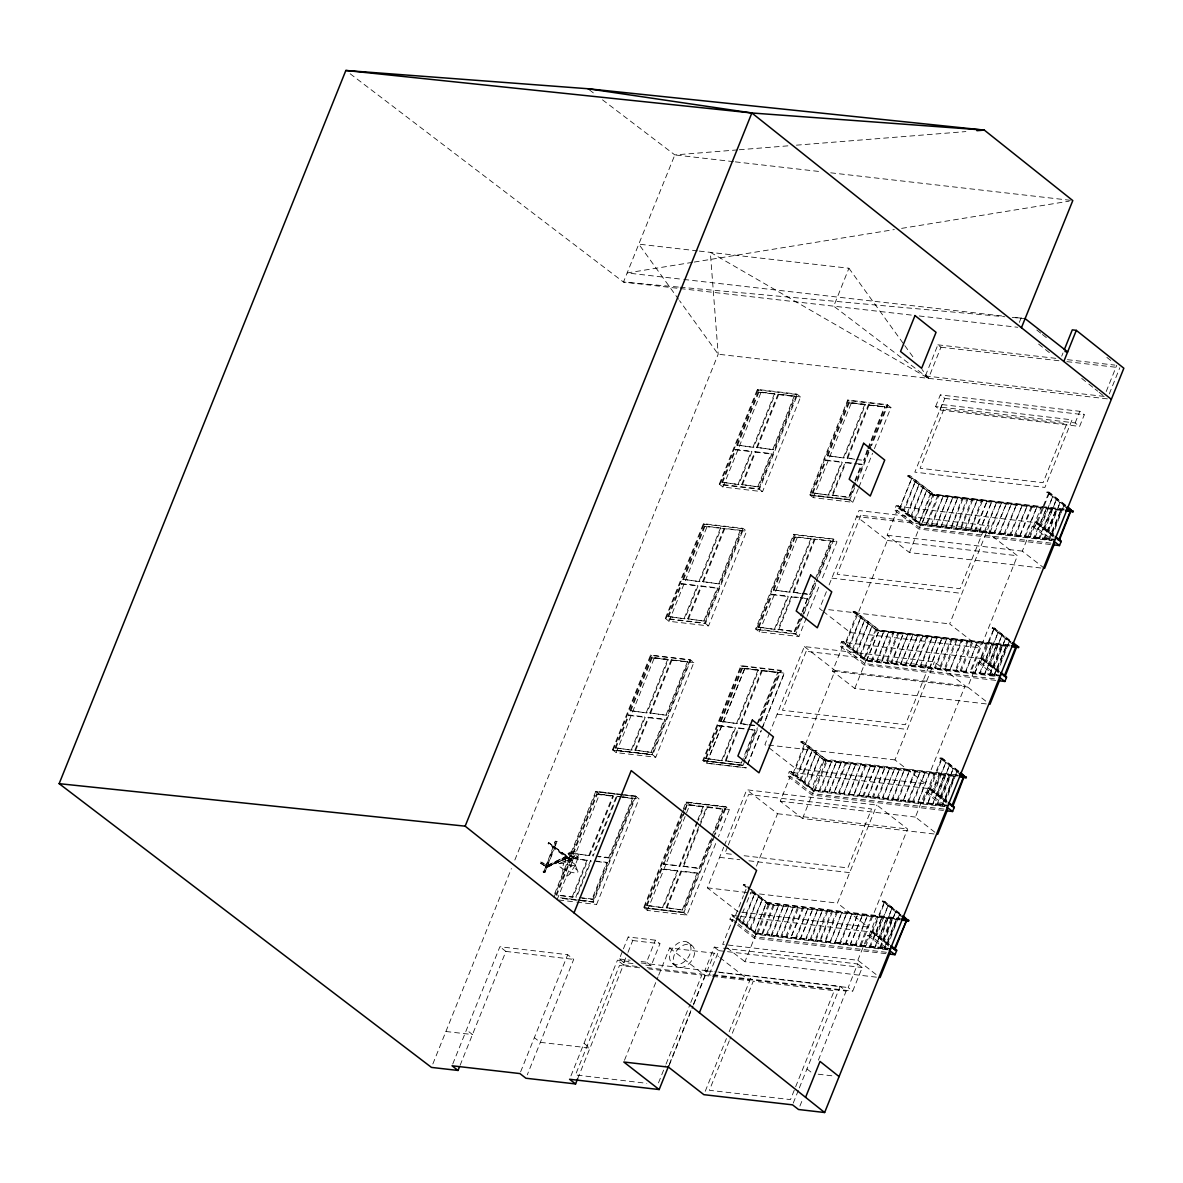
<?xml version="1.0" encoding="UTF-8"?>
<svg xmlns="http://www.w3.org/2000/svg" width="1183" height="1183" viewBox="0 0 1183 1183"><rect width="100%" height="100%" fill="white"/><g stroke="black" fill="none" stroke-linecap="round" stroke-linejoin="round"><path stroke-width="0.75" stroke-dasharray="5 3.75" d="M568.077 853.535C571.3 861.017 584.565 857.217 574.79 851.509C558.79 852.411 576.106 852.662 578.265 857.601M546.043 866.104L566.642 856.61L572.676 860.425L566.642 856.61L565.163 856.817L546.043 866.104L545.555 867.331L566.42 857.793L566.642 856.61L548.557 842.533L548.143 843.568L570.812 861.209L572.261 861.461L572.676 860.425L548.557 842.533M757.712 933.564L769.586 904.019L768.61 903.649L769.586 904.019M762.562 934.141L774.362 904.788L773.371 904.418L774.362 904.788M815.146 790.111L814.333 790.007L815.294 790.318L827.154 760.817L826.222 760.418L827.168 760.773M766.569 934.245L778.828 905.054L767.412 934.703L766.791 934.274M826.163 760.477L814.436 789.904M779.213 905.35L778.237 905.069M771.538 935.147L772.307 935.176L771.346 934.821M819.139 790.599L831.664 761.334L820.13 790.924L819.301 790.747M771.286 934.91L783.782 905.379L772.144 935.028M830.939 761.246L831.93 761.586M867.435 660.07L866.577 659.951L879.058 630.465L866.962 660.247M776.196 935.605L788.529 906.193L776.802 935.797M824.063 791.264L836.396 761.852L824.98 791.501L824.063 791.043L824.758 791.531M878.451 630.391L879.442 630.761M787.922 906.163L788.869 906.518M835.79 761.822L836.736 762.177M872.285 660.913L871.413 660.558L883.952 631.293L872.403 660.883L871.427 660.513M781.046 935.96L793.512 906.814L781.963 936.418L781.046 936.182M828.839 791.738L841.35 762.177L829.579 791.826M883.228 631.249L884.204 631.53M792.773 906.74L793.719 907.095M840.758 762.177L841.69 762.488M876.529 661.327L888.67 631.811L877.209 661.474M785.837 936.699L797.623 907.272L798.629 907.598L797.623 907.272M933.091 494.494L921.587 524.335L934.067 494.864L933.091 494.494L934.082 494.819M876.559 661.267L877.224 661.267M785.837 936.611L786.843 936.921L798.569 907.657M845.549 762.902L834.074 792.566L846.496 763.257L845.49 762.961L846.466 763.212M888.063 631.766L889.054 632.106M881.793 661.977L881.498 661.593M838.54 792.876L850.947 763.567L839.279 792.965M938.77 495.5L937.853 495.263L938.844 495.633L926.807 524.675M893.061 632.033L894.008 632.432L893.061 632.033L881.143 661.741M802.547 907.672L803.553 907.967L790.939 937.439L802.562 907.642L803.508 908.026M850.355 763.493L851.331 763.863M930.917 525.267L943.309 495.899L931.893 525.548L930.977 525.104L931.879 525.518M795.597 937.897L807.93 908.485L796.514 938.119L795.553 937.735L796.366 937.942M843.686 793.601L855.797 764.129L843.656 793.66M942.703 495.825L943.694 496.195M897.764 632.92L898.769 633.216L897.779 632.964L886.037 662.362L886.954 662.51L898.71 633.275M807.338 908.411L808.314 908.781M855.265 764.203L856.181 764.425M936.049 525.932L935.768 525.829M891.598 663.19L890.873 662.776L891.79 663.131L903.354 633.57L890.858 662.731M801.335 938.503L800.388 938.326L812.78 909.047L800.669 938.518M848.773 794.325L860.736 764.499L849.276 794.251M935.975 525.725L948.263 496.224L936.507 525.814M902.629 633.526L903.62 633.777M812.248 909.106L813.165 909.343M860.145 764.514L861.12 764.795M940.988 526.612L953.01 497.037L940.869 526.568M805.712 938.918L817.734 909.372L806.17 939.287M895.827 663.559L896.049 663.308M952.404 496.978L953.394 497.333M895.93 663.279L908.086 634.088L896.433 663.426M817.128 909.328L818.074 909.697M864.891 765.238L865.897 765.534L864.906 765.283L853.771 794.872M945.72 527.13L957.86 497.614L946.223 527.278M900.588 664.077L913.01 634.458L901.002 663.959M810.074 939.509L822.496 910.185L811.035 939.864M858.947 795.494L870.481 765.889L858.621 795.434M957.328 497.673L958.245 497.91M912.418 634.472L913.35 634.783M821.889 910.2L822.88 910.452M869.756 765.859L870.732 766.14M905.453 664.639L917.786 635.227L906.104 664.624M815.605 940.352L814.969 939.982L815.797 940.441M862.791 795.73L863.797 796.055L875.435 766.214L862.925 795.656M962.104 498.147L963.11 498.442L962.119 498.191L951.043 527.588M917.165 635.197L918.112 635.552M826.725 910.718L827.73 911.028L826.754 910.777L815.191 939.953M874.769 766.229L875.686 766.466M967.058 498.561L968.034 498.856L967.043 498.487L955.657 528.002M910.23 665.083L911.235 665.393L910.259 665.023L922.03 635.729L923.021 636.055L922.03 635.729M831.605 911.339L832.566 911.635L831.59 911.265L819.863 940.529M867.642 796.292L880.063 766.983L868.322 796.573M956.027 528.431L968.034 498.856M910.57 665.068L922.977 636.114M879.472 766.998L880.389 767.309M926.984 636.129L915.465 665.94L927.96 636.424L926.984 636.055L927.975 636.38M971.805 499.285L972.81 499.581L971.805 499.285L960.167 528.786M836.425 911.871L837.431 912.167L836.455 911.916L824.788 941.372M873.468 797.165L872.492 796.869L884.914 767.56L873.512 797.061M920.004 666.354L932.337 636.942L920.921 666.591L919.945 666.192L920.773 666.399M877.609 797.312L878.363 797.726L877.505 797.593M964.87 529.171L977.262 499.891L965.846 529.54L965.224 529.112M931.731 636.868L932.722 637.238M830.022 942.023L841.897 912.477L830.377 942.082M877.357 797.401L889.764 768.122L878.363 797.712M924.855 666.916L937.187 637.504L925.771 667.153L924.825 666.813L925.727 666.961M882.281 798.111L894.614 768.699L882.962 798.037M835.006 942.629L834.592 942.23M981.609 500.143L982.6 500.513L981.653 500.113L970.252 530.028M936.655 637.578L937.572 637.814M834.887 942.6L846.747 913.039L835.109 942.718M894.008 768.625L894.954 769.009M974.57 530.309L975.546 530.679L987.095 501.089L974.718 530.221M930.637 667.685L929.661 667.301L942.038 638.081L930.104 667.389M839.723 942.821L852.085 913.572L840.669 943.206L839.693 942.925L840.684 943.176M986.356 501.001L987.361 501.296M887.708 798.909L899.464 769.261L887.339 798.732M941.505 638.14L942.422 638.376M898.858 769.187L899.805 769.586M851.464 913.527L852.425 913.882M934.481 667.966L946.888 638.657L935.428 668.321M892.056 799.294L904.315 769.837L892.899 799.486L891.952 799.087L892.869 799.442M934.821 667.922L935.428 668.099M980.367 531.049L979.406 530.916L991.812 501.607L979.672 531.123M946.296 638.657L947.287 638.909M846.259 943.96L845.372 943.62L857.852 914.134L845.889 943.96M903.708 769.763L904.699 770.133M857.231 914.104L858.193 914.459M984.33 531.581L996.678 502.169L985.262 531.818L984.286 531.433L985.099 531.625M897.291 799.619L909.653 770.355L898.237 800.004L897.261 799.723L898.252 799.974M996.071 502.11L997.003 502.494M851.213 944.522L850.207 944.226L862.614 914.903L850.473 944.433M951.117 639.19L952.138 639.485L951.147 639.234L939.332 668.499M909.032 770.325L909.993 770.68M862.008 914.873L862.954 915.228M955.997 639.796L956.973 640.092L955.982 639.722L944.256 668.986M990.127 532.335L1001.528 502.745L989.106 532.054L990.112 532.246M945.217 669.341L956.929 640.107M855.132 944.892L867.479 915.479L856.063 945.128L855.087 944.729L856.063 944.98M1000.922 502.671L1001.897 503.041M866.873 915.405L867.804 915.805M914.858 770.843L915.805 771.227L914.858 770.843L903.191 800.654M961.335 640.328L949.905 669.889L962.311 640.609L961.365 640.225L962.311 640.609M994.622 532.971L1006.496 503.366L993.971 532.587L994.977 532.897L994.06 532.661M950.511 669.962L949.579 669.578M859.937 945.409L871.827 915.731L872.817 916.056L871.827 915.805M1005.787 503.322L1006.748 503.618M860.928 945.631L859.923 945.321L860.928 945.557M908.574 801.32L920.197 771.7L907.775 801.009L908.81 801.246L907.849 801.113M919.59 771.627L920.566 771.996M999.694 533.563L1011.347 503.928L999.162 533.149M955.465 670.273L955.864 670.731M1010.637 503.899L1011.613 504.18M912.67 801.482L925.165 772.322L913.631 801.911L912.67 801.482L913.498 801.941M864.788 945.971L865.779 946.208L884.056 902.733M967.088 640.846L968.093 641.142L967.102 640.89L955.332 670.332M876.618 916.529L877.564 916.914L876.618 916.529L864.773 945.897L865.601 946.075M924.455 772.277L925.417 772.573M1004.145 533.725L1016.567 504.416L1005.151 534.051L1004.145 533.725L1005.151 534.051M870.466 946.637L869.623 946.459L882.03 917.195L870.496 946.858M1015.96 504.342L1016.951 504.712M960.285 670.909L961.054 671.308L972.855 641.955L971.908 641.57L972.855 641.925M917.964 802.148L965.165 685.8L934.407 661.859L804.322 646.569L770.355 731.079M971.849 641.615L960.064 670.938M881.409 917.15L882.414 917.49M929.439 772.499L930.37 772.883L929.439 772.499L917.831 802.118M1010.8 534.627L1022.334 504.978L1009.838 534.494L1010.844 534.79L1009.942 534.539M874.74 947.287L886.88 917.757L875.243 947.435M923.124 803.02L922.844 802.651M1021.728 504.904L1022.718 505.274M965.461 671.781L977.321 642.221L965.92 671.737M886.333 917.816L887.265 918.052M934.126 773.371L935.132 773.667L934.156 773.416L922.356 802.769M1014.689 535.056L1027.228 505.806L1015.679 535.396L1014.851 535.219M981.683 642.561L982.659 642.842L981.668 642.473L970.016 671.988M879.827 947.568L891.124 918.259L892.115 918.629L891.124 918.259M970.651 672.417L970.282 672.417M880.315 947.967L892.071 918.644M1026.504 505.762L1027.495 506.013M938.977 773.948L939.982 774.244L939.006 773.993L927.561 803.198M1020.042 535.559L1032.33 506.62L1031.399 506.22L1032.33 506.62M974.881 672.89L986.415 643.301L987.406 643.67L986.415 643.301M884.396 948.145L885.032 948.293M1031.339 506.28L1019.894 535.588M884.189 948.145L896.581 918.895L885.165 948.544M932.588 804.115L944.448 774.554L933.032 804.203L932.189 804.011M896.965 919.191L895.989 918.91M1025.173 536.564L1024.774 536.106M979.539 673.349L991.872 643.936L980.219 673.275M1025.424 536.446L1037.033 506.694L1024.522 536.136M937.542 804.765L937.439 804.677M1036.308 506.649L1037.284 506.945M991.25 643.907L992.212 644.262M936.936 804.381L949.298 775.116L937.749 804.514M984.478 673.97L996.722 644.513L985.069 673.852M941.816 805.105L954.267 775.737L942.733 805.342L941.964 804.943M1041.04 507.418L1042.046 507.729L1041.07 507.477L1029.254 536.742M996.116 644.439L997.106 644.809M953.528 775.649L954.489 776.018M1034.179 537.23L1035.021 537.54M1035.095 537.673L1046.511 508.025L1034.105 537.304M989.18 674.443L990.156 674.724L1001.971 645.341L1000.966 645.046L1001.957 645.371M1045.92 508.039L1046.896 508.291M994.962 675.094L994.031 674.931L1006.422 645.652L994.282 675.168M1039.724 538.28L1051.48 508.646L1038.94 537.91L1039.975 538.147L1039.177 537.851M1050.755 508.527L1051.687 508.927M1005.816 645.607L1006.807 645.948M1043.953 538.354L1044.796 538.812L1056.212 509.178L1043.879 538.576M1055.591 509.134L1056.596 509.429M1049.572 539.256L1048.685 538.96L1061.062 509.74L1049.646 539.389L1048.73 539.152M1060.441 509.71L1061.402 510.065M565.016 861.15C561.126 865.128 561.881 882.607 570.043 873.719M568.195 853.372C590.864 869.49 566.82 839.56 565.134 860.973M543.544 872.329L553.452 847.693L554.768 847.856L544.875 872.492L543.544 872.329L555.359 841.083L553.895 846.688L568.106 856.862L567.736 857.941L545.555 867.361L567.677 857.823L573.385 857.098L573.918 856.019L566.42 857.793M699.301 251.092L848.921 268.245L833.749 306.175L928.463 378.353L940.958 347.225L937.882 344.83L925.372 375.943L928.448 378.338L922.001 369.407M432.845 1063.975L511.381 868.603M514.827 860.041L718.17 354.22L710.318 252.349M452.734 1064.064L499.891 946.74L567.707 954.711L573.696 959.383L527.293 1074.815M540.32 863.013L546.383 866.858L540.32 863.013L542.065 862.141L546.812 865.823L540.735 861.978M460.098 1065.321L505.895 951.413L499.891 946.74M541.651 863.176L542.065 862.141M569.082 857.719L572.261 861.461L549.459 843.73L549.888 842.695M544.875 872.492L556.69 841.246L555.359 841.083M556.69 841.246L555.226 846.851L553.895 846.688M554.709 893.52L595.788 791.323L622.746 794.503M612.513 749.741L650.591 655.012L690.133 659.67L693.844 662.539L655.766 757.268L616.21 752.625L612.513 749.741L652.055 754.399L655.766 757.268M665.304 618.398L703.382 523.67L742.939 528.328L746.636 531.197L708.558 625.925L669.016 621.282L665.304 618.398L704.846 623.057L708.558 625.925M719.279 484.143L757.357 389.414L796.898 394.072L800.61 396.941L762.532 491.684L722.976 487.026L719.279 484.143L758.821 488.801L762.532 491.684M553.955 897.409L596.409 791.797L635.951 796.47L596.409 791.797M613.119 750.214L651.212 655.486L690.754 660.144L652.661 754.872L613.134 750.229L652.661 754.872M570.812 858.089L556.084 894.747L572.912 897.128L587.64 860.485L570.812 858.089L587.64 860.485M572.749 853.283L596.602 793.941L612.809 795.848L613.43 796.322L589.578 855.679L572.749 853.283L589.578 855.679M615.16 747.789L628.365 714.916L644.572 716.824L645.193 717.312L631.973 750.185L615.16 747.789L631.973 750.185M630.11 710.613L651.508 657.364L667.715 659.286L668.336 659.759L646.924 712.994L630.11 710.613L646.924 712.994M667.951 616.461L681.171 583.574L697.379 585.496L698 585.969L684.78 618.842L667.951 616.461L684.78 618.842M682.902 579.271L704.299 526.036L720.506 527.943L721.127 528.417L699.73 581.666L682.902 579.271L699.73 581.666M721.926 482.206L735.146 449.333L751.353 451.241L751.959 451.714L738.739 484.586L721.926 482.206L738.739 484.586M736.876 445.015L758.273 391.78L774.481 393.688L775.102 394.161L753.689 447.411L736.876 445.015L753.689 447.411M571.433 858.577L556.705 895.22L572.912 897.128M573.356 853.771L597.223 794.414L596.602 793.941M615.766 748.277L628.986 715.404L628.365 714.916M630.716 711.087L652.129 657.852L651.508 657.364M668.572 616.934L681.792 584.062L681.171 583.574M683.523 579.744L704.92 526.509L704.299 526.036M722.532 482.679L735.752 449.806L735.146 449.333M737.482 445.503L758.895 392.253L758.273 391.78M571.226 860.174L570.812 861.209L568.195 857.616L572.676 860.425M557.045 899.819L599.5 794.207L595.788 791.323M616.21 752.625L654.288 657.896L650.591 655.012M669.016 621.282L707.094 526.553L703.382 523.67M722.976 487.026L761.053 392.298L757.357 389.414M575.086 865.379A5.486 1.523 21.9 0 0 568.653 861.076A5.486 1.523 21.9 0 0 566.598 863.087A5.486 1.523 21.9 0 0 575.086 865.379L578.147 857.764M572.291 896.655L587.019 859.997M588.957 855.205L612.809 795.848M631.367 749.711L644.572 716.824M646.317 712.521L667.715 659.286M684.158 618.369L697.379 585.496M699.109 581.178L720.506 527.943M738.133 484.113L751.353 451.241M753.083 446.937L774.481 393.688M634.931 750.126L648.151 717.253L664.358 719.16L664.964 719.634L651.759 752.506L634.931 750.126L651.759 752.506M649.881 712.935L671.279 659.7L687.486 661.608L688.107 662.081L666.694 715.331L649.881 712.935L666.694 715.331M687.722 618.783L700.942 585.91L717.149 587.818L717.77 588.291L704.55 621.179L687.722 618.783L704.55 621.179M702.672 581.607L724.085 528.357L740.292 530.265L740.898 530.753L719.501 583.988L702.672 581.607L719.501 583.988M741.697 484.527L754.917 451.655L771.124 453.562L771.73 454.05L758.525 486.923L741.697 484.527L758.525 486.923M756.647 447.351L778.044 394.102L794.251 396.024L794.872 396.497L773.46 449.732L756.647 447.351L773.46 449.732M616.994 796.75L593.141 856.093L592.52 855.62L616.387 796.263L633.201 798.658L609.349 858.015L598.539 856.729M635.537 750.599L648.757 717.726L648.151 717.253M650.487 713.423L671.9 660.173L671.279 659.7M688.343 619.271L701.563 586.384L700.942 585.91M703.293 582.08L724.691 528.831L724.085 528.357M742.318 485.015L755.523 452.143L754.917 451.655M757.253 447.825L778.665 394.59L778.044 394.102M520.609 1071.857L567.707 954.711M606.79 862.333L607.411 862.806L592.683 899.464L592.062 898.976L606.79 862.333L594.191 860.84M609.349 858.015L608.727 857.527L632.594 798.17L619.981 796.691M651.138 752.033L664.358 719.16M666.088 714.857L687.486 661.608M703.929 620.691L717.149 587.818M718.88 583.515L740.292 530.265M757.904 486.45L771.124 453.562M772.854 449.259L794.251 396.024M635.33 795.982L639.042 798.865L596.587 904.463L592.875 901.594L635.33 795.982L624.55 794.71M652.055 754.399L690.133 659.67M704.846 623.057L742.939 528.328M758.821 488.801L796.898 394.072M593.496 902.067L561.141 898.252L593.467 902.067L635.966 796.47M570.945 1075.865L617.437 960.197L632.047 961.912M632.979 963.568L623.899 962.504L619.345 958.969L622.746 950.511M623.426 948.825L628.188 936.995L655.397 940.189L659.951 943.738L651.123 965.712L643.863 964.855M715.685 843.538L686.924 915.08L647.382 910.437L643.67 907.553L682.709 810.459M683.39 808.758L686.125 801.941L725.667 806.599L729.379 809.483L718.421 836.736M702.85 760.358L742.392 765.017L746.089 767.885L706.547 763.242L702.85 760.358L740.928 665.63L780.469 670.288L784.181 673.157L761.734 728.979M806.377 617.94L798.895 636.543L759.338 631.899L755.641 629.016L793.719 534.287L833.276 538.945L836.972 541.814L822.022 579.034M858.296 488.771L852.869 502.302L813.312 497.644L809.616 494.76L847.693 400.031L887.235 404.69L890.947 407.558L873.261 451.551M714.665 836.041L683.833 912.685L644.291 908.041L681.955 814.348M682.65 812.647L686.746 802.414L726.288 807.087L715.331 834.34M745.053 760.418L742.998 765.49L703.471 760.832L741.534 666.103L781.091 670.761L760.004 723.197M854.54 488.061L849.764 499.906L810.237 495.248L848.315 400.505L887.856 405.163L871.531 445.769M646.421 905.365L661.149 868.706L677.356 870.614L677.977 871.102L663.249 907.745L646.421 905.365L663.249 907.745M697.63 822.2L679.9 866.296L663.086 863.901L684.218 811.331M684.898 809.645L686.939 804.558L703.767 806.939L698.31 820.514M705.497 758.407L718.702 725.534L734.909 727.441L735.53 727.929L722.31 760.802L705.497 758.407L722.31 760.802M720.432 721.231L741.845 667.981L758.052 669.903L758.658 670.377L737.26 723.612L720.432 721.231L737.26 723.612M758.288 627.079L771.508 594.191L787.715 596.114L788.322 596.587L775.116 629.46L758.288 627.079L775.116 629.46M773.238 589.888L794.636 536.653L810.843 538.561L811.464 539.034L790.067 592.284L773.238 589.888L790.067 592.284M812.263 492.823L825.468 459.95L841.675 461.858L842.296 462.331L829.076 495.204L812.263 492.823L829.076 495.204M827.213 455.632L848.61 402.397L864.817 404.305L865.438 404.778L844.026 458.028L827.213 455.632L844.026 458.028M623.899 962.504L627.301 954.06M627.981 952.359L632.728 940.529L628.188 936.995M577.629 1078.807L623.441 964.87L617.437 960.197M647.042 905.838L661.77 869.194L661.149 868.706M663.693 864.389L684.839 811.819M685.519 810.118L686.939 804.558M706.103 758.895L719.323 726.022L718.702 725.534M721.053 721.704L742.451 668.469L741.845 667.981M758.909 627.552L772.115 594.679L771.508 594.191M773.859 590.361L795.257 537.126L794.636 536.653M812.869 493.296L826.089 460.424L825.468 459.95M827.819 456.12L849.231 402.871L848.61 402.397M647.382 910.437L689.822 804.824L686.125 801.941M706.547 763.242L744.625 668.513L740.928 665.63M759.338 631.899L797.431 537.171L793.719 534.287M813.312 497.644L851.39 402.915L847.693 400.031M744.891 668.454L706.813 763.183L746.369 767.841M662.628 907.272L677.356 870.614M679.9 866.296L679.293 865.823L697.009 821.727M697.704 820.026L703.146 806.466M721.704 760.329L734.909 727.441M736.639 723.138L758.052 669.903M774.495 628.986L787.715 596.114M789.445 591.796L810.843 538.561M828.47 494.731L841.675 461.858M843.42 457.555L864.817 404.305M666.192 907.686L680.92 871.043L697.127 872.95L697.748 873.424L683.02 910.082L666.192 907.686L683.02 910.082M711.944 838.096L699.685 868.633L682.857 866.237L699.892 823.841M700.573 822.141L706.709 806.88L723.538 809.276L712.624 836.411M725.268 760.743L742.081 763.124L725.268 760.743L738.473 727.87L755.301 730.251L744.728 756.558M748.026 724.883L740.218 723.552L761.615 670.317L777.822 672.225L778.444 672.698L757.697 724.277M800.166 618.635L794.887 631.796L778.059 629.4L791.279 596.528L798.481 597.371M800.832 593.541L793.009 592.225L814.407 538.975L830.614 540.882L831.235 541.37L817.187 576.298M854.806 482.738L848.847 497.54L832.033 495.145L845.254 462.272L852.455 463.13M854.791 459.3L846.984 457.969L868.381 404.719L884.588 406.641L885.209 407.115L868.485 448.712M666.813 908.174L681.541 871.516L680.92 871.043M683.463 866.71L699.153 827.716M699.833 826.015L707.33 807.368L706.709 806.88M725.874 761.216L739.094 728.344L738.473 727.87M740.824 724.04L762.236 670.791L761.615 670.317M778.68 629.874L791.9 597.001L791.279 596.528M793.63 592.698L815.028 539.448L814.407 538.975M832.64 495.633L845.86 462.76L845.254 462.272M847.59 458.442L869.002 405.207L868.381 404.719M651.123 965.712L646.569 962.163L655.397 940.189M682.399 909.594L697.127 872.95M699.685 868.633L699.064 868.145L711.338 837.623M712.018 835.923L722.917 808.788M741.475 762.651L754.695 729.778M757.09 723.804L777.822 672.225M794.887 631.796L794.266 631.308L801.542 613.223M802.207 611.581L807.486 598.435L800.285 597.592M814.51 582.953L809.837 594.605L814.569 580.823M815.235 579.152L830.614 540.882M848.847 497.54L854.185 482.265M854.851 480.623L861.461 464.18L854.244 463.337M867.198 449.895L863.797 460.35L867.819 450.368M867.864 448.224L884.588 406.641M802.813 612.069L807.486 598.435M855.457 481.097L862.067 464.668L861.461 464.18M686.924 915.08L683.212 912.211L712.654 838.969M713.349 837.268L725.667 806.599M743.752 761.63L757.357 727.796M760.063 721.038L780.469 670.288M798.895 636.543L795.183 633.674L801.305 618.443M801.985 616.757L815.59 582.923M816.27 581.237L833.276 538.945M852.869 502.302L849.157 499.418L868.884 450.368M869.549 448.668L887.235 404.69M624.476 1060.308L657.999 976.907M658.694 975.206L669.637 947.967L714.281 953.217L718.539 956.515M745.719 758.732L759.338 724.898M803.301 615.544L795.804 634.147L756.262 629.504L794.34 534.76L833.882 539.418L818.237 578.324M803.967 613.859L817.571 580.025M857.246 481.289L870.865 447.47M747.449 764.514L761.053 730.68M807.057 616.254L819.301 585.792M858.976 487.071L872.581 453.237M747.73 764.455L761.32 730.621M762 728.92L784.447 673.097L744.625 668.513M738.103 911.768L707.345 887.827L723.671 847.22M724.351 845.534L746.754 789.786L876.84 805.061L907.598 829.002L860.913 945.69M769.675 732.78L764.913 744.625L767.708 746.798M826.399 591.677L819.582 608.609L822.392 610.783M829.12 584.905L859.006 510.553L989.092 525.844L949.668 623.899L980.426 647.84L850.355 632.55L823.782 611.877M727.604 846.732L724.898 853.461L732.233 854.333M728.284 845.046L748.588 794.503L871.546 808.95L847.841 867.908L743.249 855.62M658.473 1082.889L665.349 1065.794M666.044 1064.079L690.103 1004.204M690.798 1002.489L701.8 975.117L648.742 968.892M714.266 947.11L718.82 950.644L709.342 974.26L704.787 970.711L714.266 947.11L721.526 947.967M669.43 1064.005L692.706 1006.141M693.386 1004.441L706.946 970.711M669.179 1065.439L693.105 1005.92M693.785 1004.219L714.281 953.217M746.089 887.427L743.456 884.514L745.408 884.721L749.756 888.108M800.758 741.963L802.976 741.519L826.192 759.59L802.71 742.17L800.758 741.963L825.483 761.201L957.032 776.669M853.032 611.922L855.25 611.478L878.466 629.548L854.984 612.129L853.032 611.922L877.756 631.16L1009.306 646.628M907.672 476.01L909.89 475.566L933.091 493.636L909.623 476.217L907.672 476.01L932.396 495.248L1063.946 510.716M935.635 406.553L940.308 394.915L1079.828 411.314L1084.293 414.789L1079.621 426.412L940.086 410.013L935.635 406.553L1075.155 422.937L1079.621 426.412M732.809 921.424L729.941 919.191L731.73 914.71L733.46 915.598M943.457 810.444L811.908 794.976L787.508 775.989L789.298 771.508L791.279 771.73L813.889 790.185L791.279 771.73M995.731 680.388L864.182 664.935L839.782 645.948L841.586 641.452L843.568 641.689L866.163 660.144L843.568 641.689M1050.356 544.491L918.821 529.023L894.407 510.036L896.211 505.555L898.193 505.792L920.803 524.232L898.193 505.792M745.408 884.721L743.19 885.165M729.941 919.191L732.706 919.516L722.695 944.404L857.838 960.285L877.298 975.443M934.008 833.971L802.518 818.518L780.262 801.202L790.274 776.314L787.508 775.989M986.282 703.929L854.791 688.476L832.551 671.16L842.547 646.273L839.782 645.948M1040.907 568.017L909.431 552.565L887.176 535.248L897.187 510.361L894.407 510.036M735.649 915.124L743.486 895.59M744.151 893.964L746.769 887.501M792.876 773.904L804.336 744.255L805.298 744.669L804.336 744.255M856.625 614.258L857.542 614.657L856.61 614.214L845.194 643.508M900.041 508.069L911.738 478.361L899.671 507.891M756.455 866.133L777.527 813.727L746.754 789.786M804.322 646.569L835.094 670.51L793.468 774.052M845.786 643.877L887.368 540.468L856.61 516.527L986.681 531.818L1017.454 555.759L970.74 672.358M940.086 410.013L944.773 398.39L940.308 394.915M796.307 776.58L808.462 747.198L797.268 776.95L796.322 776.506L797.268 776.95M848.581 646.495L860.869 617.201L849.542 646.909L848.595 646.45L849.542 646.909M903.22 510.627L915.376 481.244L904.167 511.012L903.235 510.553L904.167 511.012M739.449 920.182L744.284 908.751M746.902 902.23L750.835 892.44M742.495 922.666L754.784 893.387L743.456 923.095L742.495 922.666L743.456 923.095M800.092 779.434L800.965 779.774L800.063 779.464L812.351 750.17L801.024 779.893M852.366 649.393L864.64 620.129L853.313 649.837L852.366 649.393L853.239 649.896M906.991 513.555L919.147 484.172L907.938 513.94L907.006 513.481L907.938 513.94M746.281 925.564L758.554 896.315L747.227 926.023L746.281 925.564L747.227 926.023M803.849 782.362L816.122 753.113L804.795 782.821L803.849 782.362L804.795 782.821M856.122 652.395L868.396 623.057L857.069 652.779L856.137 652.321L857.069 652.779M910.762 516.498L923.036 487.159L911.709 516.867L910.762 516.409L911.709 516.867M750.037 928.537L762.325 899.243L750.998 928.951L750.037 928.537L750.998 928.951M807.605 785.335L819.893 756.041L808.566 785.749L807.605 785.335L808.566 785.749M859.893 655.338L872.048 625.94L860.84 655.707L859.893 655.249L860.84 655.707M914.592 519.322L926.807 490.087L915.479 519.795L914.533 519.426L915.479 519.795M901.431 919.087L766.643 902.555L754.739 932.16L766.436 902.437M957.431 775.013L823.649 759.116L811.715 788.573L812.736 788.943L824.492 759.604M930.563 493.178L919.28 522.99L931.45 493.651L930.637 493.474M1064.345 509.06L930.858 494.05L1065.913 509.932M876.44 977.173L744.95 961.72L756.144 933.698L736.018 918.052M899.464 919.871L767.915 904.404L747.804 887.901M802.518 818.518L813.712 790.495L789.298 771.508M825.483 761.201L801.024 741.312M854.791 688.476L865.986 660.454L841.586 641.452M877.756 631.16L853.298 611.271M909.431 552.565L920.625 524.542L896.211 505.555M932.396 495.248L907.938 475.359M756.736 933.283L768.61 903.723M773.386 904.492L761.941 933.698M937.853 495.263L926.052 524.616L926.969 524.838M705.245 1091.273L726.421 1038.556M729.157 1031.753L751.589 975.96M729.275 1040.848L709.386 1090.297L790.481 1099.599L834.266 990.689L753.26 981.165L729.955 1039.147M894.023 632.387L881.764 662.036M1019.332 322.412L1021.254 317.621L1025.277 318.138M951.295 527.825L963.051 498.501M865.838 765.593L854.037 794.946M972.796 499.625L960.907 528.949M970.681 530.073L982.6 500.513M815.93 940.411L827.716 911.058M832.521 911.649L820.307 940.943M741.771 912.211L868.189 927.058L837.416 903.117L876.84 805.061M769.113 747.893L795.671 768.566L925.757 783.856L894.984 759.915L934.407 661.859M837.372 912.226L825.497 941.298M1061.713 356.172L1062.999 352.978M952.123 639.515L940.204 668.898M915.79 771.153L903.22 800.595M956.204 670.731L968.034 641.201M793.216 1103.148L798.717 1089.454M799.338 1087.916L840.152 986.371L714.192 971.568M857.838 960.285L867.834 935.398L870.614 935.723L887.841 949.136M934.866 832.24L915.405 817.083L925.417 792.196L928.182 792.521L945.409 805.919M985.764 701.105L967.679 687.042L977.69 662.155L980.456 662.48L997.683 675.877L865.986 660.454M1044.559 568.446L1022.319 551.13L1032.315 526.243L1035.095 526.568L1052.323 539.98M799.9 1106.09L802.651 1099.258M818.385 1060.131L846.156 991.043L840.152 986.371M889.572 944.581L872.418 931.243L870.437 931.006L888.729 946.104M903.649 918.407L882.474 901.062L884.455 901.298L901.609 914.651M947.139 801.379L929.986 788.041L928.004 787.804L946.296 802.887M959.783 774.081L940.041 757.859L942.023 758.096L959.176 771.434M999.413 671.338L982.26 657.999L980.278 657.763L998.57 672.846M1013.491 645.149L992.315 627.818L994.297 628.055L1011.45 641.393M1054.038 535.426L1036.899 522.087L1034.918 521.851L1053.195 536.949M1066.696 508.128L1046.955 491.906L1048.937 492.143L1066.075 505.481M857.675 963.968L862.23 967.502L852.736 991.117L848.181 987.568L857.675 963.968L723.345 948.175M1075.155 422.937L1079.828 411.314M1048.641 493.252L1030.038 537.067M870.614 935.723L872.418 931.243M901.342 915.302L884.455 901.298M928.182 792.521L929.986 788.041M958.91 772.1L942.023 758.096M980.456 662.48L982.26 657.999M1011.184 642.044L994.297 628.055M1035.095 526.568L1036.899 522.087M1065.824 506.147L1048.937 492.143M740.75 916.455L872.684 932.189L884.559 902.792L883.642 902.348M981.831 658.62L982.674 658.916L993.927 629.179M1048.301 493.444L1049.099 493.666L1037.24 522.975L1036.293 522.605L1037.254 523.034M939.938 774.303L927.738 803.538M875.997 934.881L888.137 905.572L876.928 935.324L875.982 934.954L876.884 935.221M933.55 791.693L945.838 762.414L934.511 792.122L933.55 791.693L934.511 792.122M985.823 661.652L998.112 632.373L986.785 662.081L985.823 661.652L986.785 662.081M1040.448 525.755L1052.752 496.461L1041.41 526.169L1040.478 525.71L1041.351 526.213M879.753 937.882L891.908 908.5L880.699 938.267L879.768 937.808L880.699 938.267M937.32 794.68L949.476 765.297L938.267 795.05L937.335 794.606L938.208 794.946M989.594 664.595L1001.883 635.301L990.555 665.009L989.594 664.595L990.555 665.009M1044.234 528.727L1056.389 499.344L1045.18 529.097L1044.249 528.653L1045.18 529.097M1001.01 644.986L989.639 674.384M883.509 940.766L895.797 911.487L884.47 941.195L883.509 940.766L884.47 941.195M941.091 797.534L953.365 768.27L942.038 797.993L941.091 797.534L941.89 798.037M993.35 667.523L1005.639 638.229L994.312 667.937L993.38 667.493L994.252 667.996M1048.005 531.655L1060.16 502.272L1048.951 532.039L1048.005 531.581L1048.951 532.039M1106.209 391.514L1116.752 365.31M887.294 943.664L899.568 914.415L888.241 944.123L887.294 943.664L888.167 944.167M944.847 800.492L957.136 771.212L945.809 800.921L944.862 800.462L945.809 800.921M997.136 670.495L1009.41 641.156L998.082 670.879L997.136 670.421L998.082 670.879M1051.776 534.509L1064.049 505.259L1052.722 534.967L1051.776 534.598L1052.663 534.864M1109.284 393.909L1119.828 367.706M575.189 865.217L569.895 873.897M915.953 481.688L915.006 481.23M919.723 484.616L918.777 484.172M923.509 487.514L922.563 487.145M927.28 490.457L926.319 490.073M868.869 623.426L867.908 623.012M872.625 626.399L871.679 625.94M875.849 629.075L863.974 658.473L864.655 658.887L876.81 629.548L876.085 629.371M809.039 747.641L808.093 747.183M812.825 750.54L811.878 750.17M1056.966 499.788L1056.02 499.33M1060.722 502.716L1059.805 502.317M1064.523 505.614L1063.561 505.245M993.868 629.105L994.341 629.43M981.757 658.561L982.674 658.842M1009.868 641.556L1008.922 641.097M929.424 788.543L930.415 788.928L941.727 759.205M946.282 762.813L945.335 762.355M950.067 765.712L949.121 765.327M888.729 905.986L887.782 905.601M547.374 866.267L565.163 856.817L567.973 856.758M876.366 661.164L877.298 661.356M956.189 670.657L955.746 670.643M834.237 792.551L833.704 792.344M890.148 768.418L889.143 768.092M944.788 774.865L943.857 774.554M949.683 775.412L948.707 775.131M784.122 905.705L783.25 905.439M842.281 912.773L841.305 912.477M546.886 867.494L567.677 857.897L545.555 867.331M559.485 863.472L565.607 860.751M912.137 478.775L911.294 478.405M1053.195 496.86L1052.264 496.446M861.313 617.6L860.44 617.245M865.039 620.543L864.196 620.173M876.263 629.504L876.026 629.105M998.511 632.787L997.683 632.417M1002.326 635.7L1001.38 635.241M1006.038 638.643L1005.151 638.169M816.581 753.497L815.649 753.098M820.292 756.455L819.464 756.085M953.823 768.669L952.892 768.27M957.579 771.597L956.663 771.198M755.183 893.786L754.355 893.431M758.954 896.729L758.126 896.359M762.769 899.642L761.837 899.184M766.85 902.866L766.066 902.555M892.426 908.958L891.553 908.544M896.256 911.871L895.368 911.531M899.967 914.829L899.139 914.459M692.41 262.345L627.153 272.948L682 279.247M694.229 262.064L894.333 229.561M901.623 228.378L1069.151 201.169M948.603 496.549L947.642 496.195M977.602 500.217L976.67 499.906M992.153 501.917L991.206 501.562M999.783 533.489L998.999 533.296L999.768 533.341M908.411 634.413L907.494 634.103M977.572 642.561L976.729 642.236M885.165 767.885L884.293 767.516M843.553 793.32L844.396 793.749M847.087 913.365L846.126 913.01M776.181 935.457L776.876 935.546M737.453 149.901L674.828 154.914L600.964 98.662M739.301 149.753L789.031 145.76M796.41 145.169L965.89 131.579M900.278 507.906L900.056 508.01M845.638 643.966L844.973 643.67M824.388 759.634L823.56 759.279M930.178 788.972L929.794 788.499M872.832 932.086L871.797 931.716L889.305 945.247M1029.92 537.052L1030.171 536.978M886.895 662.465L886.363 662.524M916.086 665.985L915.228 665.837M944.818 669.075L944.448 669.312M849.01 794.37L848.285 794M923.11 803.08L941.165 759.161L941.875 759.604M757.49 933.594L756.943 933.165M879.472 947.79L879.797 947.627M678.347 287.055L623.471 282.057L348.793 72.725M680.181 287.218L1004.87 316.763M1012.219 317.428L1025.099 318.611L1012.337 317.148M571.877 856.965L573.385 857.098M733.504 161.657L674.828 154.914L623.471 282.057L678.495 288.371M735.338 161.864L821.534 171.757M830.703 172.807L1072.789 200.578M697.467 250.87L638.79 244.142L678.465 299.166M683.818 279.454L1003.228 316.098M680.329 288.578L913.232 315.299M919.221 315.965L1017.764 327.292M937.882 344.83L1056.508 358.419M1067.465 359.676L1114.918 365.103M940.958 347.225L1059.598 360.815M1066.889 361.643L1117.994 367.499M925.372 375.943L1104.242 396.423M1107.377 398.863L718.17 354.22L679.545 300.659M445.902 1031.502L472.475 1034.548L466.472 1029.875M818.178 1074.208L833.852 1076.012M944.773 398.39L1084.293 414.789M761.053 392.298L800.61 396.941M851.39 402.915L890.947 407.558M758.895 392.253L775.102 394.161M778.665 394.59L794.872 396.497M849.231 402.871L865.438 404.778M869.002 405.207L885.209 407.115M846.984 457.969L854.185 458.812M856.596 459.507L863.797 460.35M735.752 449.806L751.959 451.714M755.523 452.143L771.73 454.05M826.089 460.424L842.296 462.331M845.86 462.76L856.669 464.032M858.474 464.239L862.067 464.668M1046.689 492.572L1048.67 492.793M932.662 494.598L1064.197 510.065M933.076 494.819L933.919 494.923M947.627 496.535L948.47 496.638M832.033 495.145L848.241 497.067M809.616 494.76L849.157 499.418M810.237 495.263L849.734 499.891M1053.787 536.091L1036.633 522.738L895.96 506.206L920.359 525.193L1051.909 540.661M1055.961 539.433L918.821 523.995L1055.694 540.084M920.625 524.542L1052.16 540.01M1050.918 543.13L919.442 527.677L897.187 510.361M887.176 535.248L1022.319 551.13M887.368 540.468L1017.454 555.759M704.92 526.509L746.636 531.197M795.257 537.126L836.972 541.814M831.841 578.132L961.927 593.422M793.009 592.225L800.211 593.067M802.015 593.274L809.216 594.132M802.636 593.762L809.837 594.605M681.792 584.062L698 585.969M701.563 586.384L717.77 588.291M772.115 594.679L788.322 596.587M791.9 597.001L802.695 598.273M804.499 598.494L808.107 598.909M992.049 628.469L994.031 628.705M828.751 609.689L949.668 623.899M1009.72 644.972L876.219 629.962L1011.273 645.829M878.023 630.509L1009.572 645.962M778.059 629.4L794.266 631.308M755.641 629.016L795.183 633.674M982.378 658.65L841.32 642.118L865.719 661.105L997.269 676.558M1001.321 675.345L864.182 659.907L1001.055 675.996M994.459 678.82L864.803 663.589L842.547 646.273M835.094 670.51L965.165 685.8M832.551 671.16L967.679 687.042M654.288 657.896L693.844 662.539M652.129 657.852L668.336 659.759M671.9 660.173L688.107 662.081M742.451 668.469L758.658 670.377M762.236 670.791L778.444 672.698M777.157 714.148L907.243 729.438M740.218 723.552L747.419 724.41M749.209 724.617L756.425 725.475M749.83 725.105L755.227 725.741M628.986 715.404L645.193 717.312M648.757 717.726L664.964 719.634M719.323 726.022L735.53 727.929M739.094 728.344L744.491 728.979M751.708 729.837L755.301 730.251M939.775 758.51L941.757 758.747M768.58 745.053L894.984 759.915M960.818 776.092L823.945 760.004L824.403 759.427M825.749 760.551L957.284 776.004M826.163 760.773L827.006 760.876M840.714 762.488L841.571 762.591M703.471 760.846L742.968 765.49M949.047 805.386L811.908 789.948L948.781 806.037M813.712 790.495L945.247 805.948M944.995 806.614L813.446 791.146L789.046 772.159L929.72 788.691L946.873 802.03M944.004 809.083L812.529 793.63L790.274 776.314M780.262 801.202L915.405 817.083M777.527 813.727L907.598 829.002M599.5 794.207L621.06 796.75M622.864 796.958L639.042 798.865M689.822 804.824L729.379 809.468M719.589 857.35L739.745 859.716M748.913 860.795L849.675 872.64M548.143 843.568L549.459 843.73M882.207 901.727L884.189 901.949M707.345 887.827L837.416 903.117M766.643 902.555L899.864 918.215M768.181 903.753L899.716 919.221M738.917 916.234L731.478 915.361L734.332 917.594M558.834 900.026L575.012 901.934M576.816 902.141L596.587 904.463M891.479 948.589L754.34 933.15L891.213 949.239M756.144 933.698L887.679 949.165M887.427 949.816L755.878 934.348L735.767 918.703M886.437 952.285L754.961 936.832L738.266 923.849M885.89 953.646L754.34 938.178L734.244 922.548M632.728 940.529L659.951 943.738M718.82 950.644L862.23 967.502M619.345 958.969L630.228 960.241M641.127 961.528L646.569 962.163M641.171 962.977L712.373 971.347M704.787 970.711L712.048 971.568M719.308 972.426L848.181 987.568M712.965 974.688L852.736 991.117M623.441 964.87L638.051 966.585M647.175 967.65L711.072 975.162M712.891 975.369L846.156 991.043M505.895 951.413L573.696 959.383M639.604 967.812L619.478 965.446L575.47 1074.933L646.805 1083.317M686.746 802.414L726.288 807.087M597.223 794.414L613.43 796.322M687.56 805.031L703.767 806.939M707.33 807.368L723.538 809.276M555.966 841.557L557.297 841.719M553.289 846.215L554.62 846.377M596.128 856.048L608.727 857.527M663.086 863.901L679.293 865.823M682.857 866.237L699.064 868.145M596.602 861.535L607.411 862.806M661.77 869.194L677.977 871.102M681.541 871.516L697.748 873.424M542.967 871.901L544.298 872.048M579.463 897.498L592.062 898.976M581.873 898.193L592.683 899.464M560.52 897.779L580.306 900.115M582.095 900.322L592.875 901.594M643.67 907.553L683.212 912.211M644.306 908.026L683.789 912.685M969.942 529.718L970.341 529.747M926.895 524.794L926.126 524.749M903.856 800.64L903.028 800.477M993.75 629.075L975.088 672.669M864.433 658.487L864.891 658.724M786.813 936.906L785.985 936.803M990.097 532.306L989.18 532.158M922.045 524.217L921.276 524.173M672.55 963.598L674.739 964.544A13.072 8.991 -52.1 0 0 690.103 953.72A13.072 8.991 -52.1 0 0 683.256 941.387L680.491 942.008A13.072 8.991 -52.1 0 0 670.465 952.389A13.072 8.991 -52.1 0 0 672.55 963.598L678.436 967.428A13.072 8.991 -52.1 0 0 693.785 956.589A13.072 8.991 -52.1 0 0 686.953 944.256L684.188 944.877A13.072 8.991 -52.1 0 0 674.147 955.258A13.072 8.991 -52.1 0 0 676.247 966.467M812.13 788.824L812.632 788.854M710.451 252.363L928.463 378.353M589.371 89.849L595.167 94.256M1046.955 491.906L1064.109 505.259M1034.918 521.851L1053.491 536.313M1032.315 526.243L1051.791 541.4M992.315 627.818L1010.903 642.28M981.994 658.65L999.147 671.988M980.278 657.763L1000.286 673.334M977.69 662.155L997.151 677.297M940.041 757.859L961.483 774.54M928.004 787.804L949.446 804.484M925.417 792.196L944.877 807.338M882.474 901.062L901.047 915.524M870.437 931.006L889.01 945.468M867.834 935.398L887.309 950.555M751.205 889.246L768.359 903.442L748.04 887.634M743.456 884.514L746.355 886.777M751.885 891.938L767.915 904.404M736.58 917.165L756.321 933.387L736.329 917.831M731.73 914.71L734.599 916.929M732.706 919.516L736.876 922.77M726.88 947.657L744.95 961.72M719.944 957.624L749.667 980.751L705.024 975.502L669.637 947.967M688.003 942.511L691.7 945.38M806.954 1068.944L812.958 1073.617M584.003 1043.362L590.006 1048.034L540.35 1042.341L534.346 1037.668M1106.859 357.384L1111.177 360.83M1036.796 329.998L1041.04 333.384M1042.445 334.508L1046.689 337.88M1038.6 344.076L1051.317 354.205M1081.691 378.412L1087.384 382.937M1088.818 384.076L1093.077 387.477M1095.044 389.044L1097.78 391.218M1099.14 392.298L1103.221 395.566M848.921 268.245L903.738 344.12M904.803 345.613L914.474 358.996M575.234 865.01L577.955 871.634M704.003 524.143L665.925 618.872L705.467 623.53L743.56 528.801L704.018 524.158M757.978 389.887L719.885 484.631L759.442 489.289L797.534 394.56L757.978 389.902M590.583 860.425L575.855 897.069L576.476 897.557L591.204 860.899L590.583 860.425M806.155 651.301L782.466 710.258L905.409 724.706L929.113 665.748L806.155 651.301M860.84 515.285L837.135 574.243L960.093 588.69L983.783 529.733L860.84 515.285M942.008 404.571L914.843 472.135L1044.914 487.426L1072.079 419.847L942.008 404.571M943.842 409.288L920.137 468.246L1043.081 482.694L1066.785 423.736L943.842 409.288M554.206 847.412L552.875 847.265L554.206 847.412M561.378 867.938A10.529 2.943 21.9 0 0 577.688 872.359A10.529 2.943 21.9 0 0 565.311 864.078A10.529 2.943 21.9 0 0 561.378 867.938"/><path stroke-width="1.5" d="M895.058 949.491L894.244 949.254L906.725 920.093L894.895 949.624M951.797 806.096L963.583 776.758L964.692 777.187L963.894 776.773M1004.278 676.084L1015.872 646.717L1016.7 646.894L1005.106 676.351M1016.508 647.086L1016.345 647.071M1059.332 540.158L1070.94 510.849M1070.497 510.805L1071.251 511.248L1070.497 510.805L1058.726 540.099M459.418 1067.022L458.043 1070.452L431.47 1067.406L59.15 783.664L345.85 70.477L587.921 88.74L984.315 130.1L1072.789 200.578L1021.432 327.721M1064.301 349.724L1072.301 329.85L1076.323 330.368L1123.85 368.224L824.64 1112.523L465.156 826.163L751.856 112.977L984.315 130.1L976.936 130.692M574.006 912.877L631.204 770.591L756.602 870.451L699.39 1012.752M458.043 1070.452L452.039 1065.779L519.928 1073.572L525.917 1078.231L575.574 1083.939L577.629 1078.807M575.574 1083.939L569.57 1079.266L659.168 1089.543L668.75 1065.706M1025.099 318.611L1067.658 351.898L1064.981 351.558M1063.813 361.466L1076.323 330.368M805.579 1097.336L820.026 1061.417L839.087 1076.604M880.078 977.602L890.089 952.714M937.661 834.399L947.657 809.512M989.934 704.358L999.931 679.471M1044.559 568.446L1054.571 543.559M901.431 919.087L907.05 919.753M960.596 772.543L966.156 777.734L962.903 775.649M1011.273 645.829L1016.907 646.495M1066.962 507.477L1069.55 510.361L1065.913 509.932M964.618 776.536L959.265 775.22M1059.45 540.587L1059.761 539.877L1057.779 539.64M1071.532 510.598L1069.816 509.71M952.803 806.407L964.056 776.787M889.542 954.075L895.013 954.711L896.818 950.23L890.991 945.705M903.028 915.76L908.588 920.951L901.283 920.078M947.11 810.873L952.581 811.508L954.385 807.028L948.559 802.488M999.384 680.817L1004.87 681.467L1006.659 676.987L1000.833 672.447M1012.885 642.502L1018.696 647.042L1012.959 647.057M1054.023 544.919L1059.495 545.555L1061.299 541.075L1055.473 536.55M1067.51 506.605L1073.07 511.781L1065.765 510.923M1012.707 644.084L1013.284 644.454M895.117 949.653L893.298 948.81M465.156 826.163L59.15 783.664M345.85 70.477L751.856 112.977L1111.34 399.336M1067.85 510.494L1073.336 511.13M1015.044 646.613L1018.696 647.042M962.77 776.654L966.422 777.083M960.685 777.098L966.156 777.734L960.33 773.209M905.202 919.856L908.855 920.285M824.64 1112.523L798.525 1109.506L792.536 1104.848L703.87 1094.674L668.499 1067.14L623.796 1062.009L659.168 1089.543M587.921 88.74L751.856 112.977M1014.925 646.258L1018.445 647.692L1012.618 643.168M905.069 919.516L908.588 920.951L902.762 916.411M903.191 917.594L902.895 917.387M1067.243 507.256L1073.07 511.781L1066.696 508.128M1055.206 537.2L1061.033 541.725M1053.757 541.089L1059.495 545.555M1000.581 673.112L1006.408 677.637M999.117 677.001L1004.87 681.467M959.783 774.081L962.637 776.314M948.293 803.153L954.119 807.678M946.844 807.043L952.581 811.508M890.725 946.356L896.551 950.881M889.276 950.245L895.013 954.711M752.344 720.063L737.896 756.011L758.983 772.81L773.445 736.861L752.344 720.063M810.666 575.042L796.203 610.99L817.305 627.789L831.753 591.84L810.666 575.042M863.634 443.27L849.187 479.219L870.274 496.017L884.736 460.069L863.634 443.27M914.991 315.55L900.544 351.499L921.631 368.297L936.049 332.319L914.991 315.55M1067.347 508.099L1068.279 508.557L1067.347 508.099M960.433 774.052L961.38 774.495L960.433 774.052"/></g></svg>
